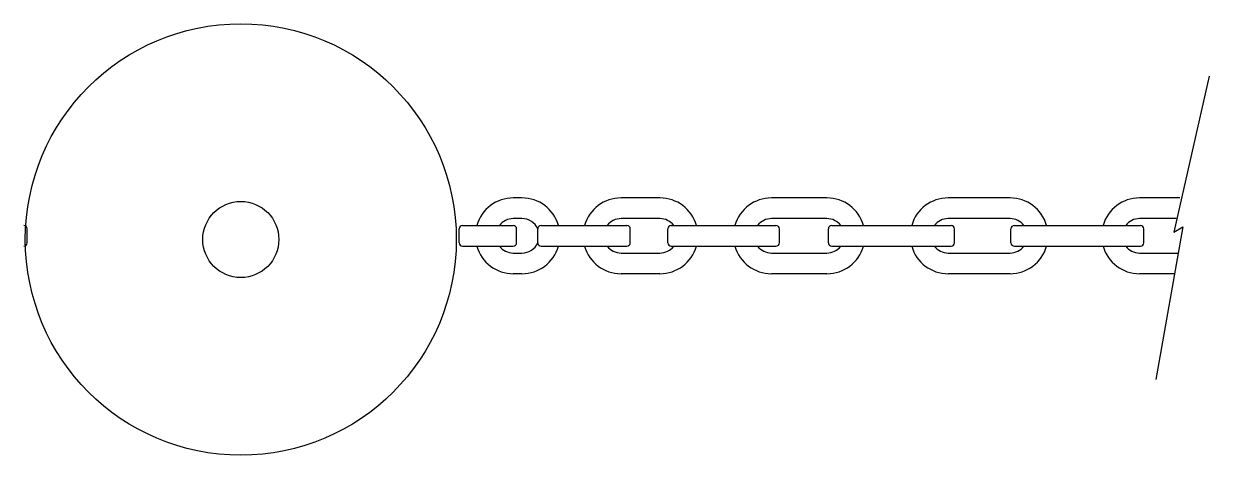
# Model space of a CAD drawing. Extents: x 14 to 197, y 83 to 149.
import ezdxf

# ---------------------------------------------------------------- set-up
doc = ezdxf.new("R2010")
doc.units = 0
doc.layers.add('LIVELLO_1', color=160, linetype='Continuous')

# ---------------------------------------------------------------- blocks, each defined once
blk = doc.blocks.new('AI9-BLK1')
at = {"layer": 'LIVELLO_1', "color": 7}
for p, q in [((-13.91, 6.4), (-15.25, 6.4)), ((7.35, 6.4), (1.35, 6.4)), ((33.08, 6.4), (24.52, 6.4)), ((61.29, 6.4), (51.75, 6.4)), ((87.44, 6.4), (81.23, 6.4)), ((-23.06, 2.16), (-15.25, 2.16)), ((-10.96, 2.16), (2.25, 2.16)), ((9.08, 2.16), (25.21, 2.16)), ((33.83, 2.16), (52.19, 2.16)), ((61.96, 2.16), (81.36, 2.16)), ((86.88, 3.22), (81.23, 3.22)), ((-23.59, -0.49), (-23.59, 1.63)), ((-14.73, -0.49), (-14.73, 1.63)), ((-11.49, -0.49), (-11.49, 1.63)), ((2.78, -0.49), (2.78, 1.63)), ((8.55, -0.49), (8.55, 1.63)), ((25.74, -0.49), (25.74, 1.63)), ((33.3, -0.49), (33.3, 1.63)), ((52.72, -0.49), (52.72, 1.63)), ((61.43, -0.49), (61.43, 1.63)), ((81.89, -0.49), (81.89, 1.63)), ((-23.06, -1.02), (-15.25, -1.02)), ((-10.96, -1.02), (2.25, -1.02)), ((9.08, -1.02), (25.21, -1.02)), ((33.83, -1.02), (52.19, -1.02)), ((61.96, -1.02), (81.36, -1.02)), ((-13.91, -5.27), (-15.25, -5.27)), ((7.35, -5.27), (1.35, -5.27)), ((33.08, -5.27), (24.52, -5.27)), ((61.29, -5.27), (51.75, -5.27)), ((86.62, -5.27), (81.23, -5.27))]:
    blk.add_line(p, q, dxfattribs=at)
blk.add_lwpolyline([(91.98, 25.15), (86.51, 1.12), (87.89, 1.93), (83.76, -21.56)], dxfattribs=at)
for radius in [33.2, 5.86]:
    blk.add_circle((-57.23, 0), radius, dxfattribs=at)
for points in [[(-15.25, 6.4), (-17.86, 6.4), (-20.16, 4.67), (-20.87, 2.16)], [(-8.3, 2.16), (-9.01, 4.67), (-11.3, 6.4), (-13.91, 6.4)], [(1.35, 6.4), (-1.27, 6.4), (-3.55, 4.67), (-4.26, 2.16)], [(12.97, 2.16), (12.25, 4.67), (9.96, 6.4), (7.35, 6.4)], [(24.52, 6.4), (21.91, 6.4), (19.61, 4.67), (18.9, 2.16)], [(38.7, 2.16), (37.98, 4.67), (35.69, 6.4), (33.08, 6.4)], [(51.75, 6.4), (49.14, 6.4), (46.85, 4.67), (46.13, 2.16)], [(66.91, 2.16), (66.2, 4.67), (63.91, 6.4), (61.29, 6.4)], [(81.23, 6.4), (78.62, 6.4), (76.33, 4.67), (75.62, 2.16)], [(-15.25, 3.22), (-16.09, 3.22), (-16.88, 2.83), (-17.38, 2.16)], [(1.35, 3.22), (0.51, 3.22), (-0.27, 2.83), (-0.77, 2.16)], [(24.52, 3.22), (23.68, 3.22), (22.9, 2.83), (22.4, 2.16)], [(51.75, 3.22), (50.91, 3.22), (50.13, 2.83), (49.63, 2.16)], [(81.23, 3.22), (80.39, 3.22), (79.61, 2.83), (79.1, 2.16)], [(-20.87, -1.02), (-20.16, -3.54), (-17.86, -5.27), (-15.25, -5.27)], [(-13.91, -2.08), (-12.86, -2.08), (-11.91, -1.48), (-11.49, -0.51)], [(-13.91, -5.27), (-11.3, -5.27), (-9.01, -3.54), (-8.3, -1.02)], [(-4.26, -1.02), (-3.55, -3.54), (-1.27, -5.27), (1.35, -5.27)], [(7.35, -5.27), (9.96, -5.27), (12.25, -3.54), (12.97, -1.02)], [(7.35, -2.08), (8.18, -2.08), (8.97, -1.69), (9.47, -1.02)], [(18.9, -1.02), (19.61, -3.54), (21.91, -5.27), (24.52, -5.27)], [(33.08, -5.27), (35.69, -5.27), (37.98, -3.54), (38.7, -1.02)], [(33.08, -2.08), (33.91, -2.08), (34.7, -1.69), (35.2, -1.02)], [(46.13, -1.02), (46.85, -3.54), (49.14, -5.27), (51.75, -5.27)], [(61.29, -5.27), (63.91, -5.27), (66.2, -3.54), (66.91, -1.02)], [(61.29, -2.08), (62.13, -2.08), (62.92, -1.69), (63.42, -1.02)], [(75.62, -1.02), (76.33, -3.54), (78.62, -5.27), (81.23, -5.27)]]:
    blk.add_open_spline(points, degree=3, dxfattribs=at)
for points, knots in [([(-90.15, 1.63), (-90.15, 1.77), (-90.2, 1.9), (-90.3, 2), (-90.4, 2.1), (-90.54, 2.16), (-90.68, 2.16)], [0, 0, 0, 0, 1, 1, 1, 2, 2, 2, 2]), ([(-23.06, 2.16), (-23.2, 2.16), (-23.33, 2.1), (-23.43, 2), (-23.53, 1.9), (-23.59, 1.77), (-23.59, 1.63)], [0, 0, 0, 0, 1, 1, 1, 2, 2, 2, 2]), ([(-11.49, 1.64), (-11.91, 2.6), (-12.86, 3.22), (-13.91, 3.22), (-13.91, 3.22), (-15.25, 3.22), (-15.25, 3.22)], [0, 0, 0, 0, 1, 1, 1, 2, 2, 2, 2]), ([(-14.73, 1.63), (-14.73, 1.77), (-14.78, 1.9), (-14.89, 2), (-14.98, 2.1), (-15.12, 2.16), (-15.25, 2.16)], [0, 0, 0, 0, 1, 1, 1, 2, 2, 2, 2]), ([(-10.96, 2.16), (-11.1, 2.16), (-11.24, 2.1), (-11.33, 2), (-11.43, 1.9), (-11.49, 1.77), (-11.49, 1.63)], [0, 0, 0, 0, 1, 1, 1, 2, 2, 2, 2]), ([(9.47, 2.16), (8.97, 2.83), (8.18, 3.22), (7.35, 3.22), (7.35, 3.22), (1.35, 3.22), (1.35, 3.22)], [0, 0, 0, 0, 1, 1, 1, 2, 2, 2, 2]), ([(2.78, 1.63), (2.78, 1.77), (2.72, 1.9), (2.62, 2), (2.52, 2.1), (2.38, 2.16), (2.25, 2.16)], [0, 0, 0, 0, 1, 1, 1, 2, 2, 2, 2]), ([(9.08, 2.16), (8.94, 2.16), (8.81, 2.1), (8.7, 2), (8.61, 1.9), (8.55, 1.77), (8.55, 1.63)], [0, 0, 0, 0, 1, 1, 1, 2, 2, 2, 2]), ([(35.2, 2.16), (34.7, 2.83), (33.91, 3.22), (33.08, 3.22), (33.08, 3.22), (24.52, 3.22), (24.52, 3.22)], [0, 0, 0, 0, 1, 1, 1, 2, 2, 2, 2]), ([(25.74, 1.63), (25.74, 1.77), (25.69, 1.9), (25.59, 2), (25.49, 2.1), (25.35, 2.16), (25.21, 2.16)], [0, 0, 0, 0, 1, 1, 1, 2, 2, 2, 2]), ([(33.83, 2.16), (33.69, 2.16), (33.55, 2.1), (33.46, 2), (33.35, 1.9), (33.3, 1.77), (33.3, 1.63)], [0, 0, 0, 0, 1, 1, 1, 2, 2, 2, 2]), ([(63.42, 2.16), (62.92, 2.83), (62.13, 3.22), (61.29, 3.22), (61.29, 3.22), (51.75, 3.22), (51.75, 3.22)], [0, 0, 0, 0, 1, 1, 1, 2, 2, 2, 2]), ([(52.72, 1.63), (52.72, 1.77), (52.67, 1.9), (52.57, 2), (52.47, 2.1), (52.33, 2.16), (52.19, 2.16)], [0, 0, 0, 0, 1, 1, 1, 2, 2, 2, 2]), ([(61.96, 2.16), (61.82, 2.16), (61.68, 2.1), (61.58, 2), (61.48, 1.9), (61.43, 1.77), (61.43, 1.63)], [0, 0, 0, 0, 1, 1, 1, 2, 2, 2, 2]), ([(81.89, 1.63), (81.89, 1.77), (81.84, 1.9), (81.74, 2), (81.64, 2.1), (81.5, 2.16), (81.36, 2.16)], [0, 0, 0, 0, 1, 1, 1, 2, 2, 2, 2]), ([(-90.68, -1.02), (-90.54, -1.02), (-90.4, -0.97), (-90.3, -0.88), (-90.2, -0.77), (-90.15, -0.63), (-90.15, -0.49), (-90.15, -0.49), (-90.15, 1.63), (-90.15, 1.63)], [0, 0, 0, 0, 1, 1, 1, 2, 2, 2, 3, 3, 3, 3]), ([(-23.59, -0.49), (-23.59, -0.63), (-23.53, -0.77), (-23.43, -0.88), (-23.33, -0.97), (-23.2, -1.02), (-23.06, -1.02)], [0, 0, 0, 0, 1, 1, 1, 2, 2, 2, 2]), ([(-17.38, -1.02), (-16.88, -1.69), (-16.09, -2.08), (-15.25, -2.08), (-15.25, -2.08), (-13.91, -2.08), (-13.91, -2.08)], [0, 0, 0, 0, 1, 1, 1, 2, 2, 2, 2]), ([(-15.25, -1.02), (-15.12, -1.02), (-14.98, -0.97), (-14.89, -0.88), (-14.78, -0.77), (-14.73, -0.63), (-14.73, -0.49)], [0, 0, 0, 0, 1, 1, 1, 2, 2, 2, 2]), ([(-11.49, -0.49), (-11.49, -0.63), (-11.43, -0.77), (-11.33, -0.88), (-11.24, -0.97), (-11.1, -1.02), (-10.96, -1.02)], [0, 0, 0, 0, 1, 1, 1, 2, 2, 2, 2]), ([(-0.77, -1.02), (-0.27, -1.69), (0.51, -2.08), (1.35, -2.08), (1.35, -2.08), (7.35, -2.08), (7.35, -2.08)], [0, 0, 0, 0, 1, 1, 1, 2, 2, 2, 2]), ([(2.25, -1.02), (2.38, -1.02), (2.52, -0.97), (2.62, -0.88), (2.72, -0.77), (2.78, -0.63), (2.78, -0.49)], [0, 0, 0, 0, 1, 1, 1, 2, 2, 2, 2]), ([(8.55, -0.49), (8.55, -0.63), (8.61, -0.77), (8.7, -0.88), (8.81, -0.97), (8.94, -1.02), (9.08, -1.02)], [0, 0, 0, 0, 1, 1, 1, 2, 2, 2, 2]), ([(22.4, -1.02), (22.9, -1.69), (23.68, -2.08), (24.52, -2.08), (24.52, -2.08), (33.08, -2.08), (33.08, -2.08)], [0, 0, 0, 0, 1, 1, 1, 2, 2, 2, 2]), ([(25.21, -1.02), (25.35, -1.02), (25.49, -0.97), (25.59, -0.88), (25.69, -0.77), (25.74, -0.63), (25.74, -0.49)], [0, 0, 0, 0, 1, 1, 1, 2, 2, 2, 2]), ([(33.3, -0.49), (33.3, -0.63), (33.35, -0.77), (33.46, -0.88), (33.55, -0.97), (33.69, -1.02), (33.83, -1.02)], [0, 0, 0, 0, 1, 1, 1, 2, 2, 2, 2]), ([(49.63, -1.02), (50.13, -1.69), (50.91, -2.08), (51.75, -2.08), (51.75, -2.08), (61.29, -2.08), (61.29, -2.08)], [0, 0, 0, 0, 1, 1, 1, 2, 2, 2, 2]), ([(52.19, -1.02), (52.33, -1.02), (52.47, -0.97), (52.57, -0.88), (52.67, -0.77), (52.72, -0.63), (52.72, -0.49)], [0, 0, 0, 0, 1, 1, 1, 2, 2, 2, 2]), ([(61.43, -0.49), (61.43, -0.63), (61.48, -0.77), (61.58, -0.88), (61.68, -0.97), (61.82, -1.02), (61.96, -1.02)], [0, 0, 0, 0, 1, 1, 1, 2, 2, 2, 2]), ([(79.1, -1.02), (79.61, -1.69), (80.39, -2.08), (81.23, -2.08), (81.23, -2.08), (87.18, -2.08), (87.18, -2.08)], [0, 0, 0, 0, 1, 1, 1, 2, 2, 2, 2]), ([(81.36, -1.02), (81.5, -1.02), (81.64, -0.97), (81.74, -0.88), (81.84, -0.77), (81.89, -0.63), (81.89, -0.49)], [0, 0, 0, 0, 1, 1, 1, 2, 2, 2, 2])]:
    blk.add_open_spline(points, degree=3, knots=knots, dxfattribs=at)

msp = doc.modelspace()

# ---------------------------------------------------------------- block references
at = {"layer": 'LIVELLO_1', "color": 7}
msp.add_blockref('AI9-BLK1', (104.895062, 115.972422), dxfattribs=at)

doc.saveas('drawing.dxf')
